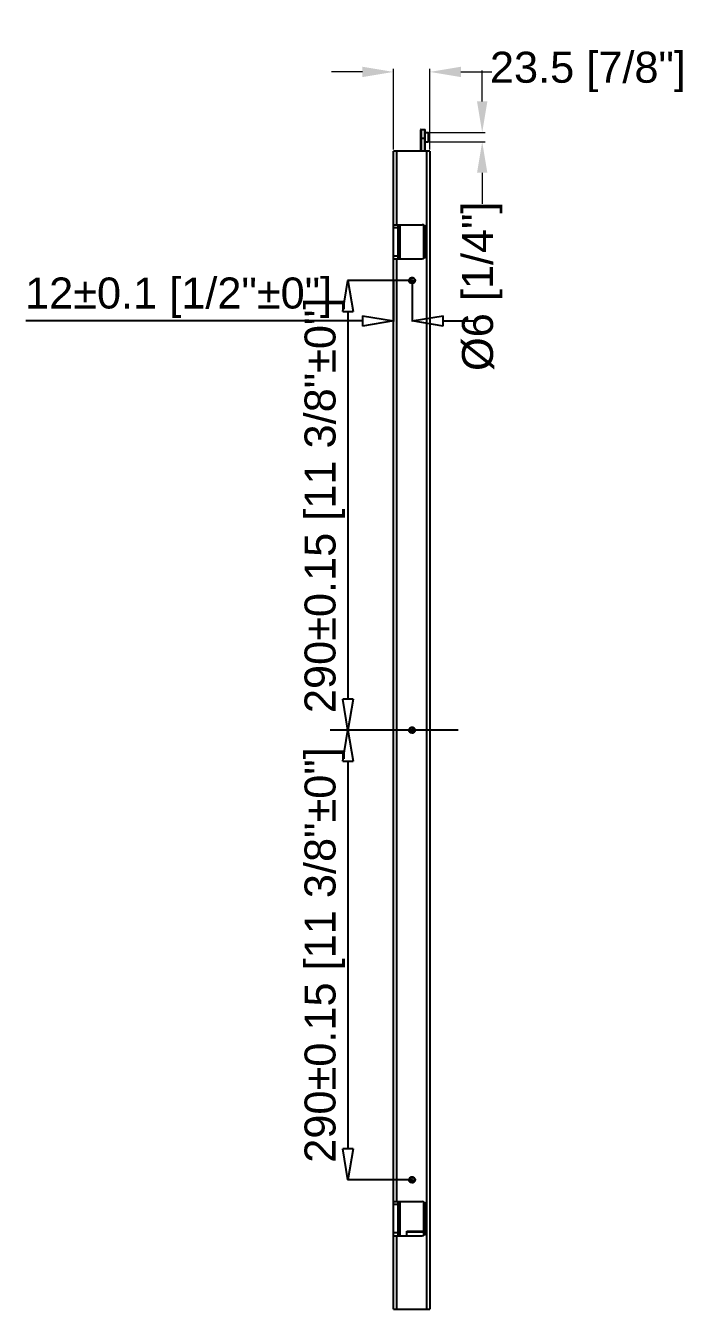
# Model space of a CAD drawing. Header units: millimetres. Extents: x -3132 to 28633, y 682 to 5849.
# Drawn here: x 13735 to 14170, y 1265 to 2093 of the extents above; entities that cross this region are included whole.
import ezdxf

# ---------------------------------------------------------------- set-up
doc = ezdxf.new("R2010")
doc.units = ezdxf.units.MM
doc.linetypes.add('CENTER', pattern=[50.8, 31.75, -6.35, 6.35, -6.35])
doc.layers.add('screw', color=33, linetype='Continuous', lineweight=13)
doc.layers.add('标准', color=3, linetype='Continuous')
doc.styles.get("Standard").update_dxf_attribs({"font": 'arial.ttf'})
doc.styles.add('TXT', font='romans.shx', dxfattribs={"bigfont": 'gbcbig.shx'})
doc.dimstyles.new('1.2', dxfattribs={"dimscale": 10, "dimtxt": 2, "dimasz": 2, "dimexe": 0.2, "dimexo": 0.1, "dimgap": 0, "dimtad": 0, "dimzin": 9, "dimdsep": 46, "dimtxsty": 'Standard', "dimcen": 0, "dimclrd": 3, "dimclre": 3, "dimclrt": 3, "dimazin": 1, "dimtp": 0.01, "dimtm": 0.01, "dimtfac": 1, "dimtofl": 0, "dimtmove": 0, "dimatfit": 3, "dimfxl": 1, "dimtolj": 1, "dimtzin": 4, "dimlwd": 13, "dimlwe": 13, "dimarcsym": 0})
doc.dimstyles.new('ISO_25-10', dxfattribs={"dimtxt": 20, "dimasz": 20, "dimexe": 0.3, "dimexo": 0.3, "dimgap": 2, "dimtad": 1, "dimrnd": 0.0001, "dimdsep": 46, "dimtxsty": 'Standard', "dimblk": 'CLOSEDBLANK', "dimcen": 0.1, "dimclrd": 256, "dimclre": 256, "dimclrt": 256, "dimadec": 0, "dimazin": 2, "dimtm": 1e-09, "dimtfac": 1, "dimtofl": 0, "dimtmove": 0, "dimatfit": 3, "dimldrblk": 'CLOSEDBLANK', "dimfxl": 1, "dimtolj": 1, "dimarcsym": 0})

# ---------------------------------------------------------------- blocks, each defined once
blk = doc.blocks.new('_ClosedBlank')
at = {"color": 0, "linetype": 'ByBlock', "lineweight": -2}
for p, q in [((-1, 0.167), (0, 0)), ((-1, 0.167), (-1, -0.167)), ((0, 0), (-1, -0.167))]:
    blk.add_line(p, q, dxfattribs=at)
blk = doc.blocks.new('*D264')
at = {"layer": 'Defpoints', "color": 0, "transparency": 16777216}
for p in [(14218.07, 2020.75), (14387.25, 2020.75), (14387.25, 1270.75)]:
    blk.add_point(p, dxfattribs=at)
at = {"layer": '标准', "lineweight": -2, "transparency": 16777216}
for p, q in [((14386.95, 2020.75), (14217.77, 2020.75)), ((14218.07, 1290.75), (14218.07, 2000.75)), ((14386.95, 1270.75), (14217.77, 1270.75))]:
    blk.add_line(p, q, dxfattribs=at)
at = {"layer": '标准', "lineweight": -2, "transparency": 16777216, "xscale": 20, "yscale": 20, "zscale": 20}
for p, rotation in [((14218.07, 2020.75), 90), ((14218.07, 1270.75), 270)]:
    blk.add_blockref('_ClosedBlank', p, dxfattribs=dict(at, rotation=rotation))
at = {"layer": '标准', "transparency": 16777216, "insert": (14203.12, 1645.75), "char_height": 20, "attachment_point": 5, "rotation": 90}
blk.add_mtext('\\A1;750 [2\'-5 1/2"]%%P0.1', dxfattribs=at)
blk = doc.blocks.new('*D267')
at = {"color": 3, "linetype": 'Continuous', "lineweight": 13, "transparency": 16777216}
for p, q in [((13951.83, 2062.79), (13931.83, 2062.79)), ((13971.83, 2012.75), (13971.83, 2064.79)), ((13995.33, 2012.75), (13995.33, 2064.79)), ((14015.33, 2062.79), (14035.33, 2062.79))]:
    blk.add_line(p, q, dxfattribs=at)
at = {"color": 3, "transparency": 16777216}
for points in [[(13951.83, 2066.12), (13951.83, 2059.45), (13971.83, 2062.79)], [(14015.33, 2066.12), (14015.33, 2059.45), (13995.33, 2062.79)]]:
    blk.add_solid(points, dxfattribs=at)
at = {"layer": 'Defpoints', "color": 0, "transparency": 16777216}
for p in [(13995.33, 2062.79), (13971.83, 2011.75), (13995.33, 2011.75)]:
    blk.add_point(p, dxfattribs=at)
at = {"color": 3, "transparency": 16777216, "insert": (14097.23, 2062.79), "char_height": 20, "attachment_point": 5}
blk.add_mtext('\\A1;23.5 [7/8"]', dxfattribs=at)
blk = doc.blocks.new('*D270')
at = {"layer": 'Defpoints', "color": 0, "transparency": 16777216}
for p in [(13983.83, 1928.25), (13942.4, 1638.25), (13983.83, 1638.25)]:
    blk.add_point(p, dxfattribs=at)
at = {"layer": '标准', "lineweight": -2, "transparency": 16777216}
for p, q in [((13983.53, 1928.25), (13942.1, 1928.25)), ((13942.4, 1908.25), (13942.4, 1658.25)), ((13983.53, 1638.25), (13942.1, 1638.25))]:
    blk.add_line(p, q, dxfattribs=at)
at = {"layer": '标准', "lineweight": -2, "transparency": 16777216, "xscale": 20, "yscale": 20, "zscale": 20}
for p, rotation in [((13942.4, 1928.25), 90), ((13942.4, 1638.25), 270)]:
    blk.add_blockref('_ClosedBlank', p, dxfattribs=dict(at, rotation=rotation))
at = {"layer": '标准', "transparency": 16777216, "insert": (13927.46, 1783.25), "char_height": 20, "attachment_point": 5, "rotation": 90}
blk.add_mtext('\\A1;290±0.15 [11 3/8"±0"]', dxfattribs=at)
blk = doc.blocks.new('screw_m4_l')
at = {"layer": 'screw', "color": 1, "linetype": 'CENTER', "ltscale": 0.008797}
for p, q in [((-2.2, 0), (2.2, 0)), ((0, -2.2), (0, 2.2))]:
    blk.add_line(p, q, dxfattribs=at)
at = {"layer": 'screw', "color": 33}
blk.add_circle((0, 0), 1.65, dxfattribs=at)
at = {"layer": 'screw', "color": 2, "linetype": 'CENTER'}
blk.add_arc((0, 0), 2, 270, 180, dxfattribs=at)
at = {"layer": 'screw', "color": 6, "style": 'TXT'}
blk.add_text('M4', height=0.8, dxfattribs=at).set_placement((-0.68, -1))
blk = doc.blocks.new('*D273')
at = {"color": 3, "linetype": 'Continuous', "lineweight": 13, "transparency": 16777216}
for p, q in [((14029.04, 2043.75), (14029.04, 2063.75)), ((13995.33, 2023.75), (14031.04, 2023.75)), ((13995.33, 2017.75), (14031.04, 2017.75)), ((14029.04, 1997.75), (14029.04, 1977.75))]:
    blk.add_line(p, q, dxfattribs=at)
at = {"color": 3, "transparency": 16777216}
for points in [[(14025.71, 2043.75), (14032.37, 2043.75), (14029.04, 2023.75)], [(14025.71, 1997.75), (14032.37, 1997.75), (14029.04, 2017.75)]]:
    blk.add_solid(points, dxfattribs=at)
at = {"layer": 'Defpoints', "color": 0, "transparency": 16777216}
for p in [(13994.33, 2023.75), (13994.33, 2017.75), (14029.04, 2017.75)]:
    blk.add_point(p, dxfattribs=at)
at = {"color": 3, "transparency": 16777216, "insert": (14029.04, 1924.56), "char_height": 20, "attachment_point": 5, "rotation": 90}
blk.add_mtext('\\A1;%%c6 [1/4"]', dxfattribs=at)
blk = doc.blocks.new('*D287')
at = {"layer": 'Defpoints', "color": 0, "transparency": 16777216}
for p in [(13971.83, 1928.25), (13983.83, 1928.25), (13971.83, 1902.23)]:
    blk.add_point(p, dxfattribs=at)
at = {"layer": '标准', "lineweight": -2, "transparency": 16777216}
for p, q in [((13971.83, 1927.95), (13971.83, 1901.93)), ((13983.83, 1927.95), (13983.83, 1901.93)), ((13951.83, 1902.23), (13734.6, 1902.23)), ((14003.83, 1902.23), (14023.83, 1902.23))]:
    blk.add_line(p, q, dxfattribs=at)
at = {"layer": '标准', "lineweight": -2, "transparency": 16777216, "xscale": 20, "yscale": 20, "zscale": 20}
blk.add_blockref('_ClosedBlank', (13971.83, 1902.23), dxfattribs=at)
at = {"layer": '标准', "lineweight": -2, "transparency": 16777216, "xscale": 20, "yscale": 20, "zscale": 20, "rotation": 180}
blk.add_blockref('_ClosedBlank', (13983.83, 1902.23), dxfattribs=at)
at = {"layer": '标准', "transparency": 16777216, "insert": (13833.22, 1917.18), "char_height": 20, "attachment_point": 5}
blk.add_mtext('\\A1;12±0.1 [1/2"±0"]', dxfattribs=at)
blk = doc.blocks.new('*D284')
at = {"layer": 'Defpoints', "color": 0, "transparency": 16777216}
for p in [(13983.83, 1638.25), (13942.4, 1348.25), (13983.83, 1348.25)]:
    blk.add_point(p, dxfattribs=at)
at = {"layer": '标准', "lineweight": -2, "transparency": 16777216}
for p, q in [((13983.53, 1638.25), (13942.1, 1638.25)), ((13942.4, 1618.25), (13942.4, 1368.25)), ((13983.53, 1348.25), (13942.1, 1348.25))]:
    blk.add_line(p, q, dxfattribs=at)
at = {"layer": '标准', "lineweight": -2, "transparency": 16777216, "xscale": 20, "yscale": 20, "zscale": 20}
for p, rotation in [((13942.4, 1638.25), 90), ((13942.4, 1348.25), 270)]:
    blk.add_blockref('_ClosedBlank', p, dxfattribs=dict(at, rotation=rotation))
at = {"layer": '标准', "transparency": 16777216, "insert": (13927.46, 1493.25), "char_height": 20, "attachment_point": 5, "rotation": 90}
blk.add_mtext('\\A1;290±0.15 [11 3/8"±0"]', dxfattribs=at)

msp = doc.modelspace()

# ---------------------------------------------------------------- linework, layer by layer
at = {"color": 7, "linetype": 'Continuous'}
for p, q in [((13989.634, 2025.746), (13989.334, 2025.446)), ((13989.334, 2025.446), (13989.334, 2011.746)), ((13989.634, 2025.746), (13989.634, 2011.746)), ((13989.634, 2025.746), (13992.034, 2025.746)), ((13992.034, 2011.746), (13992.034, 2025.746)), ((13992.334, 2025.446), (13992.034, 2025.746)), ((13992.334, 2011.746), (13992.334, 2025.446)), ((13992.334, 2023.746), (13994.334, 2023.746)), ((13994.334, 2017.746), (13994.334, 2023.746)), ((13995.134, 2022.946), (13994.334, 2023.746)), ((13995.134, 2018.546), (13995.134, 2022.946)), ((13971.834, 1264.746), (13971.834, 2011.746)), ((13995.334, 2011.746), (13971.834, 2011.746)), ((13973.834, 2011.746), (13973.834, 1964.246)), ((13992.334, 2019.746), (13989.334, 2019.746)), ((13992.334, 2017.746), (13994.334, 2017.746)), ((13993.334, 1264.746), (13993.334, 2011.746)), ((13995.134, 2018.546), (13994.334, 2017.746)), ((13995.334, 2011.746), (13995.334, 1264.746)), ((13971.834, 1964.246), (13990.334, 1964.246)), ((13974.834, 1962.246), (13971.834, 1962.246)), ((13974.834, 1942.246), (13974.834, 1964.246)), ((13975.834, 1964.246), (13975.834, 1942.246)), ((13991.334, 1942.554), (13991.334, 1963.938)), ((13992.334, 1944.246), (13992.334, 1962.246)), ((13971.834, 1944.246), (13974.834, 1944.246)), ((13971.834, 1942.246), (13990.334, 1942.246)), ((13973.834, 1942.246), (13973.834, 1334.246)), ((13971.834, 1334.246), (13990.334, 1334.246)), ((13974.834, 1312.246), (13974.834, 1334.246)), ((13975.834, 1334.246), (13975.834, 1312.246)), ((13991.334, 1315.235), (13991.334, 1333.938)), ((13974.834, 1332.246), (13971.834, 1332.246)), ((13992.334, 1332.246), (13992.334, 1314.246)), ((13971.834, 1314.246), (13974.834, 1314.246)), ((13971.834, 1312.246), (13990.334, 1312.246)), ((13973.834, 1312.246), (13973.834, 1264.746)), ((13980.334, 1315.235), (13991.334, 1315.235)), ((13980.334, 1312.246), (13980.334, 1315.235)), ((13991.334, 1314.431), (13980.334, 1314.431)), ((13991.334, 1312.554), (13991.334, 1314.431)), ((13971.834, 1264.746), (13995.334, 1264.746))]:
    msp.add_line(p, q, dxfattribs=at)
for points in [[(13991.334, 1315.235), (13991.837, 1315.241), (13992.133, 1315.246)], [(13991.334, 1314.431), (13991.712, 1314.392), (13992.031, 1314.279), (13992.25, 1314.09)], [(13992.133, 1315.246), (13992.199, 1315.245), (13992.334, 1315.222)]]:
    msp.add_lwpolyline(points, dxfattribs=at)
for centre, radius in [((13983.834, 1928.246), 1.95), ((13983.834, 1928.246), 1.65), ((13983.834, 1638.246), 1.95), ((13983.834, 1638.246), 1.65), ((13983.834, 1348.246), 1.95), ((13983.834, 1348.246), 1.65)]:
    msp.add_circle(centre, radius, dxfattribs=at)
for centre, start, end in [((13990.334, 1962.246), 0, 90), ((13990.334, 1944.246), 270, 0), ((13990.334, 1332.246), 0, 90), ((13990.334, 1314.246), 270, 0)]:
    msp.add_arc(centre, 2, start, end, dxfattribs=at)
at = {"layer": '标准', "color": 1, "linetype": 'CENTER'}
msp.add_line((14013.502, 1638.246), (13927.266, 1638.246), dxfattribs=at)

# ---------------------------------------------------------------- block references
at = {"layer": 'screw'}
for p in [(13983.834, 1928.246), (13983.834, 1638.246), (13983.834, 1348.246)]:
    msp.add_blockref('screw_m4_l', p, dxfattribs=at)

# ---------------------------------------------------------------- dimensions: what is measured, and where the dimension line sits
dim = msp.add_linear_dim(base=(13995.334, 2062.786), p1=(13971.834, 2011.746), p2=(13995.334, 2011.746), dimstyle='1.2')
dim.commit()
dim.dimension.update_dxf_attribs({"geometry": '*D267', "text_midpoint": (14097.23, 2062.786)})
dim = msp.add_linear_dim(base=(14029.042, 2017.746), p1=(13994.334, 2023.746), p2=(13994.334, 2017.746), angle=90, text='%%c<>', dimstyle='1.2')
dim.commit()
dim.dimension.update_dxf_attribs({"geometry": '*D273', "text_midpoint": (14029.042, 1924.56)})
at = {"layer": '标准'}
dim = msp.add_linear_dim(base=(14218.065, 2020.746), p1=(14387.254, 1270.746), p2=(14387.254, 2020.746), angle=90, text='<>%%P0.1', dimstyle='ISO_25-10', dxfattribs=at)
dim.commit()
dim.dimension.update_dxf_attribs({"geometry": '*D264', "text_midpoint": (14203.118, 1645.746)})
dim = msp.add_linear_dim(base=(13971.834, 1902.229), p1=(13983.834, 1928.246), p2=(13971.834, 1928.246), dimstyle='ISO_25-10', override={"dimgap": 2, "dimtol": 1, "dimlim": 0, "dimtp": 0.1, "dimtm": 0.1}, dxfattribs=at)
dim.commit()
dim.dimension.update_dxf_attribs({"geometry": '*D287', "text_midpoint": (13833.217, 1917.176)})
for base, p1, p2, picture, middle in [((13942.405, 1638.246), (13983.834, 1928.246), (13983.834, 1638.246), '*D270', (13927.458, 1783.246)), ((13942.405, 1348.246), (13983.834, 1638.246), (13983.834, 1348.246), '*D284', (13927.458, 1493.246))]:
    dim = msp.add_linear_dim(base=base, p1=p1, p2=p2, angle=90, dimstyle='ISO_25-10', override={"dimtol": 1, "dimtp": 0.15, "dimtm": 0.15}, dxfattribs=at)
    dim.commit()
    dim.dimension.update_dxf_attribs({"geometry": picture, "text_midpoint": middle})

doc.saveas('drawing.dxf')
